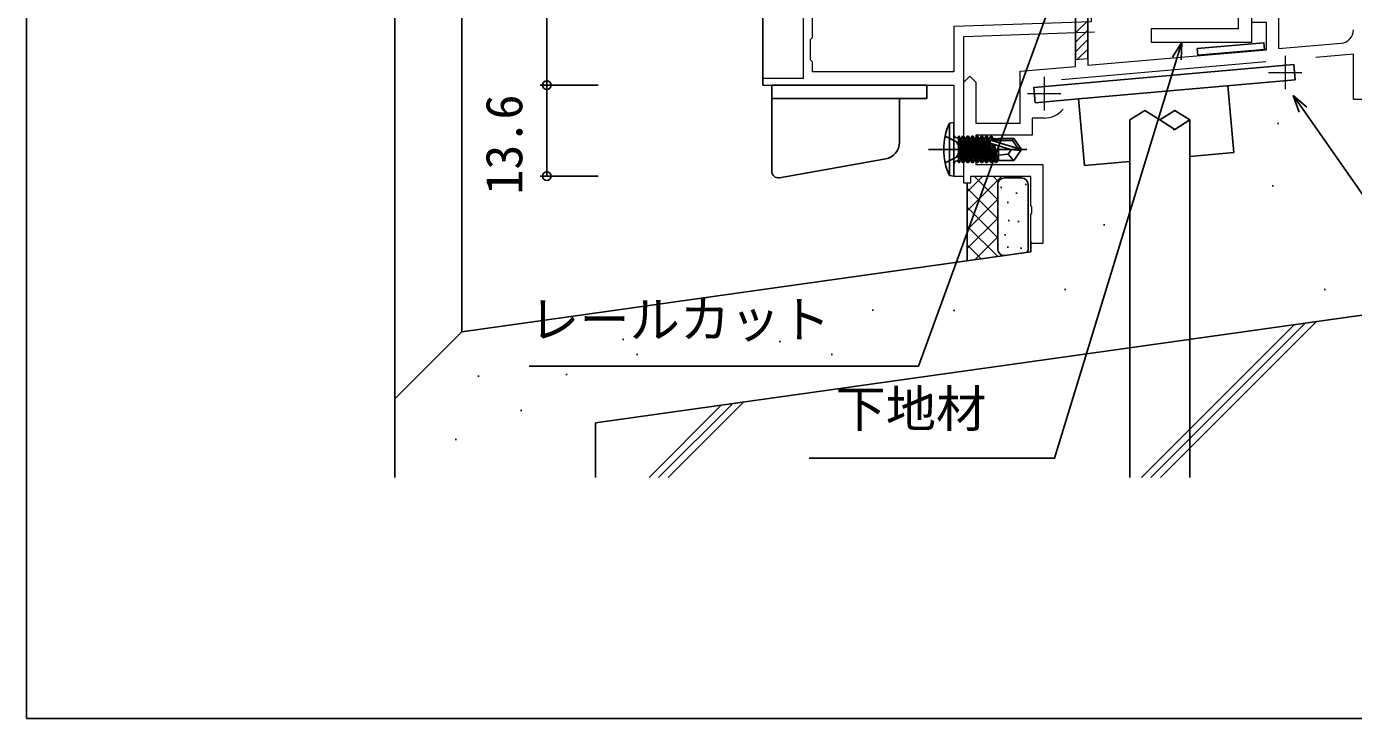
# Model space of a CAD drawing. Units: millimetres, scale not verified. Extents: x -437 to 438, y -331 to 329.
# Drawn here: x -436.9 to -238.7, y -331.2 to -227.8 of the extents above; entities that cross this region are included whole.
import ezdxf
from ezdxf.enums import TextEntityAlignment as Align

# ---------------------------------------------------------------- set-up
doc = ezdxf.new("R2010")
doc.units = ezdxf.units.MM
doc.header["$LTSCALE"] = 2
doc.layers.add('0-2_YKK_11', color=7, linetype='Continuous', lineweight=18)
for name, color, linetype in [('0-3_YKK_11E', 7, 'Continuous'), ('0-4_YKK_12', 2, 'Continuous'), ('0-5_YKK_13', 4, 'Continuous'), ('0-7_YKK_D', 6, 'Continuous'), ('0-8_YKK_ZWAK', 7, 'Continuous'), ('0-9_YSS_K', 3, 'Continuous'), ('0-A_YSS_KE', 3, 'Continuous')]:
    doc.layers.add(name, color=color, linetype=linetype)
doc.styles.add('ＭＳ ゴシック', font='')
doc.styles.get('ＭＳ ゴシック').set_extended_font_data('MS Gothic')

msp = doc.modelspace()

# ---------------------------------------------------------------- linework, layer by layer
at = {"layer": '0-2_YKK_11', "color": 4}
for p, q in [((-251.779, -233.117), (-282.327, -235.789)), ((-248.892, -232.222), (-248.892, -237.222)), ((-295.992, -235.255), (-295.092, -236.155)), ((-284.892, -235.37), (-284.892, -240.37)), ((-251.392, -234.722), (-246.392, -234.722)), ((-287.392, -237.87), (-282.392, -237.87)), ((-286.75, -254.776), (-286.892, -254.584)), ((-286.75, -255.734), (-286.75, -254.776))]:
    msp.add_line(p, q, dxfattribs=at)
for points in [[(-236.892, -192.63), (-236.892, -238.755), (-238.692, -238.755), (-238.692, -231.972), (-244.329, -232.465)], [(-278.392, -232.631), (-278.392, -233.639), (-251.692, -231.302), (-251.692, -227.255), (-253.892, -227.255), (-253.892, -215.469), (-253.73, -215.203)], [(-249.892, -215.469), (-249.892, -217.255), (-252.092, -217.255), (-252.092, -225.455), (-249.892, -225.455), (-249.892, -231.145), (-240.518, -230.325)], [(-295.092, -236.155), (-295.092, -242.255), (-288.492, -242.255), (-288.492, -234.522), (-280.192, -233.796), (-280.192, -232.788), (-278.392, -232.631)], [(-286.892, -254.584), (-286.892, -250.255), (-295.892, -250.255), (-295.892, -251.255), (-296.892, -251.255), (-296.892, -250.255), (-296.892, -236.155), (-295.992, -235.255)], [(-284.892, -241.521), (-286.692, -241.521), (-286.692, -244.055), (-295.092, -244.055), (-295.092, -248.455), (-285.092, -248.455), (-285.092, -260.255), (-286.892, -260.255), (-286.892, -255.926), (-286.75, -255.734)]]:
    msp.add_lwpolyline(points, dxfattribs=at)
at = {"layer": '0-2_YKK_11', "color": 211}
for points in [[(-326.895, -204.297), (-326.895, -214.197), (-320.895, -214.197), (-320.895, -235.597), (-326.895, -235.597), (-326.895, -236.597), (-298.395, -236.597), (-298.395, -250.197), (-296.895, -250.197), (-296.895, -229.313), (-277.36, -228.631)], [(-295.418, -210.606), (-277.895, -209.687), (-277.895, -227.149), (-298.395, -227.865), (-298.395, -234.597), (-319.495, -234.597), (-319.495, -233.097), (-319.795, -232.797), (-319.795, -229.797), (-319.495, -229.497), (-319.495, -227.173), (-319.495, -226.497), (-319.795, -226.197), (-319.795, -225.097), (-319.495, -224.797), (-319.495, -214.473), (-314.618, -214.218)]]:
    msp.add_lwpolyline(points, dxfattribs=at)
at = {"layer": '0-2_YKK_11', "color": 1}
msp.add_lwpolyline([(-255.897, -209.697), (-275.397, -209.697), (-275.397, -211.697), (-255.897, -211.697), (-255.897, -221.526), (-255.755, -221.718), (-255.755, -222.676), (-255.897, -222.868), (-255.897, -228.197), (-268.897, -228.197), (-268.897, -230.197), (-253.897, -230.197), (-253.897, -211.697)], dxfattribs=at)
at = {"layer": '0-2_YKK_11', "color": 4}
for centre, radius, start, end in [((-240.692, -228.333), 2, 274.99241, 0.02888), ((-284.892, -237.871), 3.65, 270, 320.8598)]:
    msp.add_arc(centre, radius, start, end, dxfattribs=at)
at = {"layer": '0-3_YKK_11E'}
for p, q in [((-278.392, -232.631), (-278.392, -215.469)), ((-278.392, -226.974), (-280.192, -228.774)), ((-278.392, -228.388), (-280.192, -230.188)), ((-278.392, -229.802), (-280.192, -231.602)), ((-278.392, -231.217), (-279.942, -232.766))]:
    msp.add_line(p, q, dxfattribs=at)
msp.add_lwpolyline([(-281.392, -226.355), (-280.792, -225.755), (-280.192, -226.355), (-280.192, -232.788)], dxfattribs=at)
at = {"layer": '0-4_YKK_12'}
msp.add_line((-326.895, -204.297), (-326.895, -236.597), dxfattribs=at)
at = {"layer": '0-5_YKK_13'}
for p, q in [((-279.757, -238.653), (-247.381, -235.821)), ((-325.595, -236.597), (-325.595, -238.597)), ((-302.395, -236.597), (-325.595, -236.597)), ((-302.395, -238.597), (-302.395, -236.597)), ((-256.571, -246.663), (-257.442, -236.701)), ((-325.595, -238.597), (-322.413, -238.597)), ((-325.595, -249.44), (-325.595, -238.597)), ((-322.413, -238.597), (-302.395, -238.597)), ((-306.495, -238.597), (-306.495, -245.166)), ((-298.395, -242.197), (-299.048, -242.275)), ((-299.048, -242.275), (-299.048, -250.119)), ((-298.395, -250.197), (-298.395, -242.197)), ((-265.632, -243.205), (-265.366, -243.205)), ((-299.682, -244.197), (-297.967, -245.052)), ((-297.967, -245.052), (-297.358, -246.197)), ((-297.895, -244.467), (-297.695, -244.467)), ((-297.695, -244.218), (-297.695, -248.176)), ((-297.695, -244.218), (-297.608, -244.218)), ((-296.908, -248.176), (-297.608, -244.218)), ((-297.608, -244.218), (-297.389, -244.597)), ((-297.389, -244.597), (-296.689, -247.797)), ((-297.301, -244.597), (-297.389, -244.597)), ((-297.082, -244.218), (-297.301, -244.597)), ((-296.601, -247.797), (-297.301, -244.597)), ((-297.082, -244.218), (-296.908, -244.218)), ((-296.208, -248.176), (-296.908, -244.218)), ((-296.908, -244.218), (-296.689, -244.597)), ((-296.689, -244.597), (-295.989, -247.797)), ((-296.601, -244.597), (-296.689, -244.597)), ((-296.382, -244.218), (-296.601, -244.597)), ((-295.901, -244.597), (-295.989, -244.597)), ((-295.682, -244.218), (-295.901, -244.597)), ((-295.201, -247.797), (-295.901, -244.597)), ((-295.682, -244.218), (-295.508, -244.218)), ((-295.682, -244.218), (-294.982, -248.176)), ((-295.508, -244.218), (-295.289, -244.597)), ((-294.808, -248.176), (-295.508, -244.218)), ((-295.289, -244.597), (-294.589, -247.797)), ((-295.201, -244.597), (-295.289, -244.597)), ((-294.982, -244.218), (-295.201, -244.597)), ((-294.501, -247.797), (-295.201, -244.597)), ((-294.982, -244.218), (-294.282, -248.176)), ((-294.982, -244.218), (-294.808, -244.218)), ((-294.808, -244.218), (-294.589, -244.597)), ((-294.108, -248.176), (-294.808, -244.218)), ((-294.589, -244.597), (-293.889, -247.797)), ((-294.501, -244.597), (-294.589, -244.597)), ((-294.282, -244.218), (-294.501, -244.597)), ((-293.801, -247.797), (-294.501, -244.597)), ((-294.282, -244.218), (-293.582, -248.176)), ((-294.282, -244.218), (-294.108, -244.218)), ((-294.108, -244.218), (-293.889, -244.597)), ((-293.408, -248.176), (-294.108, -244.218)), ((-293.889, -244.597), (-293.189, -247.797)), ((-293.801, -244.597), (-293.889, -244.597)), ((-293.582, -244.218), (-293.801, -244.597)), ((-293.101, -247.797), (-293.801, -244.597)), ((-293.582, -244.218), (-292.882, -248.176)), ((-293.582, -244.218), (-293.408, -244.218)), ((-293.408, -244.218), (-293.189, -244.597)), ((-292.708, -248.176), (-293.408, -244.218)), ((-293.189, -244.597), (-292.489, -247.797)), ((-293.101, -244.597), (-293.189, -244.597)), ((-292.882, -244.218), (-293.101, -244.597)), ((-292.401, -247.797), (-293.101, -244.597)), ((-292.882, -244.218), (-292.771, -244.848)), ((-292.882, -244.218), (-292.708, -244.218)), ((-289.901, -246.197), (-292.802, -245.338)), ((-292.596, -244.847), (-292.708, -244.218)), ((-292.678, -245.374), (-292.182, -248.176)), ((-292.008, -248.176), (-292.493, -245.429)), ((-291.695, -244.597), (-292.489, -244.597)), ((-292.294, -245.488), (-291.789, -247.797)), ((-291.695, -244.547), (-291.695, -244.847)), ((-291.695, -245.666), (-291.695, -247.847)), ((-289.6, -244.847), (-288.757, -246.047)), ((-289.407, -244.547), (-288.395, -246.047)), ((-308.561, -247.628), (-324.421, -250.425)), ((-302.148, -246.197), (-287.465, -246.197)), ((-297.695, -246.398), (-297.389, -247.797)), ((-290.295, -246.897), (-289.483, -247.847)), ((-289.901, -246.197), (-288.395, -246.197)), ((-289.901, -246.197), (-288.395, -246.347)), ((-289.407, -247.847), (-288.395, -246.347)), ((-288.757, -246.047), (-288.395, -246.047)), ((-288.395, -246.047), (-288.395, -246.347)), ((-263.116, -247.235), (-256.571, -246.663)), ((-297.895, -247.927), (-297.695, -247.927)), ((-297.608, -248.176), (-297.389, -247.797)), ((-297.301, -247.797), (-297.389, -247.797)), ((-296.908, -248.176), (-296.689, -247.797)), ((-296.601, -247.797), (-296.689, -247.797)), ((-296.382, -248.176), (-296.208, -248.176)), ((-296.208, -248.176), (-295.989, -247.797)), ((-295.901, -247.797), (-295.989, -247.797)), ((-295.508, -248.176), (-295.289, -247.797)), ((-295.201, -247.797), (-295.289, -247.797)), ((-294.982, -248.176), (-295.201, -247.797)), ((-294.982, -248.176), (-294.808, -248.176)), ((-294.808, -248.176), (-294.589, -247.797)), ((-294.501, -247.797), (-294.589, -247.797)), ((-294.282, -248.176), (-294.501, -247.797)), ((-294.282, -248.176), (-294.108, -248.176)), ((-294.108, -248.176), (-293.889, -247.797)), ((-293.801, -247.797), (-293.889, -247.797)), ((-293.582, -248.176), (-293.801, -247.797)), ((-293.582, -248.176), (-293.408, -248.176)), ((-293.408, -248.176), (-293.189, -247.797)), ((-293.101, -247.797), (-293.189, -247.797)), ((-292.882, -248.176), (-293.101, -247.797)), ((-292.882, -248.176), (-292.708, -248.176)), ((-292.708, -248.176), (-292.489, -247.797)), ((-292.401, -247.797), (-292.489, -247.797)), ((-292.182, -248.176), (-292.401, -247.797)), ((-292.182, -248.176), (-292.008, -248.176)), ((-292.008, -248.176), (-291.789, -247.797)), ((-291.701, -247.797), (-291.789, -247.797)), ((-291.695, -247.847), (-289.407, -247.847)), ((-278.886, -248.615), (-272.116, -248.023)), ((-298.395, -250.197), (-299.048, -250.119))]:
    msp.add_line(p, q, dxfattribs=at)
msp.add_lwpolyline([(-262.021, -231.144), (-261.933, -232.14), (-251.971, -231.268), (-252.059, -230.272)], close=True, dxfattribs=at)
for points in [[(-247.381, -235.821), (-247.581, -233.529), (-286.433, -236.929), (-286.232, -239.22), (-279.757, -238.653), (-278.886, -248.615)], [(-272.116, -241.805), (-269.866, -240.405), (-267.616, -241.805)], [(-272.116, -241.805), (-272.116, -275.848), (-272.116, -295.2)], [(-263.116, -241.805), (-265.366, -240.405), (-267.616, -241.805)], [(-263.116, -241.805), (-265.366, -243.205), (-267.616, -241.805)], [(-265.337, -240.405), (-265.352, -240.405), (-265.366, -240.405)], [(-263.116, -241.805), (-263.116, -274.584), (-263.116, -295.2)], [(-297.695, -244.712), (-297.082, -248.176), (-296.908, -248.176)], [(-297.082, -244.218), (-296.382, -248.176), (-296.601, -247.797)], [(-295.682, -248.176), (-295.901, -247.797), (-296.601, -244.597)], [(-296.382, -244.218), (-295.682, -248.176), (-295.508, -248.176), (-296.208, -244.218)], [(-296.382, -244.218), (-296.208, -244.218), (-295.989, -244.597), (-295.289, -247.797)], [(-288.757, -246.047), (-292.747, -244.847), (-289.6, -244.847)], [(-292.708, -244.218), (-292.489, -244.597), (-292.434, -244.847)], [(-291.695, -244.547), (-289.407, -244.547), (-289.6, -244.847)], [(-299.682, -248.197), (-297.967, -247.342), (-297.358, -246.197)], [(-297.082, -248.176), (-297.301, -247.797), (-297.695, -245.997)], [(-297.695, -248.176), (-297.608, -248.176), (-297.695, -247.683)], [(-289.794, -246.197), (-290.295, -246.897), (-291.695, -247.037)]]:
    msp.add_lwpolyline(points, dxfattribs=at)
for centre, radius, start, end in [((-290.395, -246.197), 9.5, 155.61796, 204.38204), ((-308.995, -245.166), 2.5, 280, 0), ((-297.895, -243.967), 0.5, 180, 270), ((-292.747, -245.095), 0.248, 90, 257.19096), ((-324.595, -249.44), 1, 180, 280), ((-297.895, -248.427), 0.5, 90, 180)]:
    msp.add_arc(centre, radius, start, end, dxfattribs=at)
at = {"layer": '0-7_YKK_D'}
for p, q in [((-359.195, -203.597), (-359.195, -236.597)), ((-351.495, -236.597), (-360.195, -236.597)), ((-351.495, -236.597), (-360.195, -236.597)), ((-359.195, -250.197), (-359.195, -236.597)), ((-351.495, -250.197), (-360.195, -250.197))]:
    msp.add_line(p, q, dxfattribs=at)
for points in [[(-282.392, -220.121), (-283.265, -222.517), (-303.676, -278.597), (-361.812, -278.597)], [(-264.339, -230.197), (-265.084, -232.636), (-283.326, -292.302), (-320.011, -292.302)], [(-265.738, -232.436), (-264.339, -230.197), (-264.431, -232.836)], [(-246.789, -240.649), (-247.692, -238.168), (-245.67, -239.865)], [(-247.692, -238.168), (-246.229, -240.257), (-233.721, -258.121), (-144.178, -258.121)]]:
    msp.add_lwpolyline(points, dxfattribs=at)
for centre in [(-359.195, -236.597), (-359.195, -236.597), (-359.195, -250.197)]:
    msp.add_circle(centre, 0.637, dxfattribs=at)
at = {"layer": '0-8_YKK_ZWAK'}
msp.add_line((-436.9, 293.8), (-436.9, -331.2), dxfattribs=at)
msp.add_lwpolyline([(-436.9, -331.2), (438.1, -331.2), (438.1, 293.8)], dxfattribs=at)
at = {"layer": '0-9_YSS_K'}
for p, q in [((-381.9, -27.747), (-381.9, -283.457)), ((-371.9, -273.458), (-371.9, -27.747)), ((-250.057, -242.339), (-249.857, -242.339)), ((-294.066, -250.2), (-296.398, -252.532)), ((-291.24, -250.203), (-296.398, -255.36)), ((-296.398, -262.855), (-296.398, -251.203)), ((-295.355, -250.203), (-291.883, -253.674)), ((-292.526, -250.203), (-291.745, -250.984)), ((-291.825, -251.45), (-291.825, -261.071)), ((-290.825, -250.45), (-288.29, -250.45)), ((-287.716, -251.442), (-287.516, -251.442)), ((-287.29, -251.45), (-287.29, -261.071)), ((-250.817, -251.638), (-250.617, -251.638)), ((-296.398, -251.988), (-291.829, -256.557)), ((-291.883, -253.674), (-296.398, -258.189)), ((-291.4, -251.867), (-291.2, -251.867)), ((-289.133, -252.717), (-288.933, -252.717)), ((-296.398, -254.816), (-291.829, -259.385)), ((-290.408, -254.134), (-290.208, -254.134)), ((-291.883, -256.503), (-296.398, -261.018)), ((-296.398, -257.645), (-291.829, -262.214)), ((-290.267, -256.827), (-290.067, -256.827)), ((-288.849, -256.969), (-288.649, -256.969)), ((-276.018, -257.453), (-275.818, -257.453)), ((-291.883, -259.331), (-295.246, -262.694)), ((-290.833, -258.953), (-290.633, -258.953)), ((-296.398, -260.473), (-294.309, -262.562)), ((-290.408, -260.795), (-290.208, -260.795)), ((-288.424, -260.937), (-288.224, -260.937)), ((-281.833, -267.146), (-281.633, -267.146)), ((-243.063, -267.146), (-242.863, -267.146)), ((-310.595, -270.2), (-310.395, -270.2)), ((-298.447, -270.272), (-298.247, -270.272)), ((-270.362, -295.2), (-247.562, -272.4)), ((-268.948, -295.2), (-245.917, -272.169)), ((-267.534, -295.2), (-244.272, -271.938)), ((-347.894, -274.587), (-347.694, -274.587)), ((-324.481, -274.9), (-324.281, -274.9)), ((-345.805, -276.839), (-345.605, -276.839)), ((-316.727, -276.839), (-316.527, -276.839)), ((-369.482, -280.067), (-369.282, -280.067)), ((-356.346, -279.822), (-356.146, -279.822)), ((-363.102, -285.2), (-362.902, -285.2)), ((-343.901, -295.2), (-333.117, -284.416)), ((-342.487, -295.2), (-331.472, -284.185)), ((-341.073, -295.2), (-329.826, -283.954)), ((-372.86, -289.524), (-372.66, -289.524))]:
    msp.add_line(p, q, dxfattribs=at)
for centre, start, end in [((-290.825, -251.45), 90, 180), ((-288.29, -251.45), 0, 90), ((-290.825, -261.071), 180, 270), ((-288.29, -261.071), 328.37378, 0)]:
    msp.add_arc(centre, 1, start, end, dxfattribs=at)
at = {"layer": '0-A_YSS_KE'}
for p, q in [((-371.9, -273.457), (-286.895, -261.519)), ((-286.895, -259.9), (-286.895, -261.519)), ((-351.897, -287.053), (-231.897, -270.2)), ((-371.9, -273.457), (-381.9, -283.457)), ((-381.9, -283.457), (-381.897, -295.2)), ((-351.897, -287.053), (-351.897, -295.2))]:
    msp.add_line(p, q, dxfattribs=at)

# ---------------------------------------------------------------- texts
at = {"layer": '0-7_YKK_D', "style": 'ＭＳ ゴシック'}
msp.add_text('13.6', height=5.499, rotation=90, dxfattribs=at).set_placement((-361.195, -252.964), align=Align.BOTTOM_LEFT)
for s, p in [('レールカット', (-361.816, -275.991)), ('下地材', (-316.046, -289.33))]:
    msp.add_text(s, height=5.499, dxfattribs=at).set_placement(p, align=Align.BOTTOM_LEFT)

doc.saveas('drawing.dxf')
